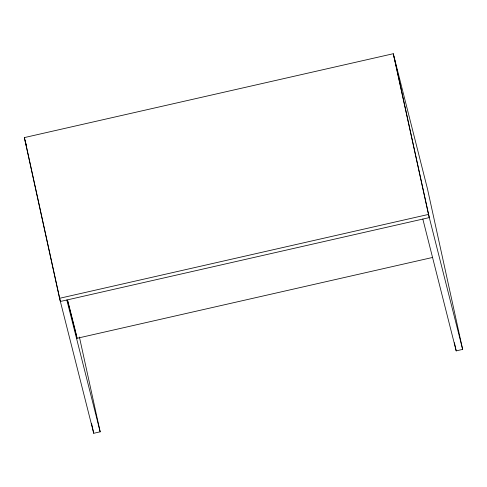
<?xml version="1.0" encoding="UTF-8"?>
<svg xmlns="http://www.w3.org/2000/svg" width="487" height="487" viewBox="0 0 487 487"><rect width="100%" height="100%" fill="white"/><g stroke="black" fill="none" stroke-linecap="round" stroke-linejoin="round"><path stroke-width="0.73" d="M79.405 337.022L100.176 431.817L93.723 433.284L59.566 298.3L24.35 137.596L393.277 53.716L427.434 188.7L462.65 349.404L456.191 350.877L422.838 219.059M59.566 298.3L428.493 214.42L462.65 349.404M67.395 300.089L77.056 338.288L432.328 257.513M67.644 300.345L75.637 331.927M66.822 300.004L100.176 431.817M24.35 137.596L26.456 145.917M394.08 56.888L429.297 217.592L60.37 301.471L25.154 140.761M393.277 53.716L428.493 214.42M454.408 342.726L456.191 350.877M75.826 332.664L77.056 338.288M91.611 423.653L93.723 433.284"/></g></svg>
